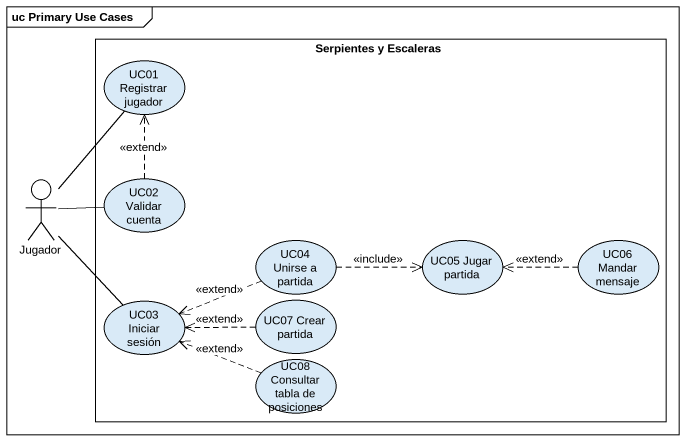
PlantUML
@startuml
mainframe uc Primary Use Cases
rectangle "Serpientes y Escaleras" as Serpientes_y_Escaleras {
  usecase "UC01 Registrar jugador" as UC01_Registrar_jugador
  usecase "UC02 Validar cuenta" as UC02_Validar_cuenta
  usecase "UC04 Unirse a partida" as UC04_Unirse_a_partida
  usecase "UC05 Jugar partida" as UC05_Jugar_partida
  usecase "UC06 Mandar mensaje" as UC06_Mandar_mensaje
  usecase "UC03 Iniciar sesión" as UC03_Iniciar_sesión
  usecase "UC07 Crear partida" as UC07_Crear_partida
  usecase "UC08 Consultar tabla de posiciones" as UC08_Consultar_tabla_de
}
actor Jugador
Jugador -up- UC01_Registrar_jugador
Jugador -right- UC02_Validar_cuenta
Jugador -- UC03_Iniciar_sesión
UC02_Validar_cuenta .up.> UC01_Registrar_jugador : <<extend>>
UC04_Unirse_a_partida .right.> UC05_Jugar_partida : <<include>>
UC04_Unirse_a_partida .left.> UC03_Iniciar_sesión : <<extend>>
UC06_Mandar_mensaje .left.> UC05_Jugar_partida : <<extend>>
UC07_Crear_partida .left.> UC03_Iniciar_sesión : <<extend>>
UC08_Consultar_tabla_de .left.> UC03_Iniciar_sesión : <<extend>>
@enduml
